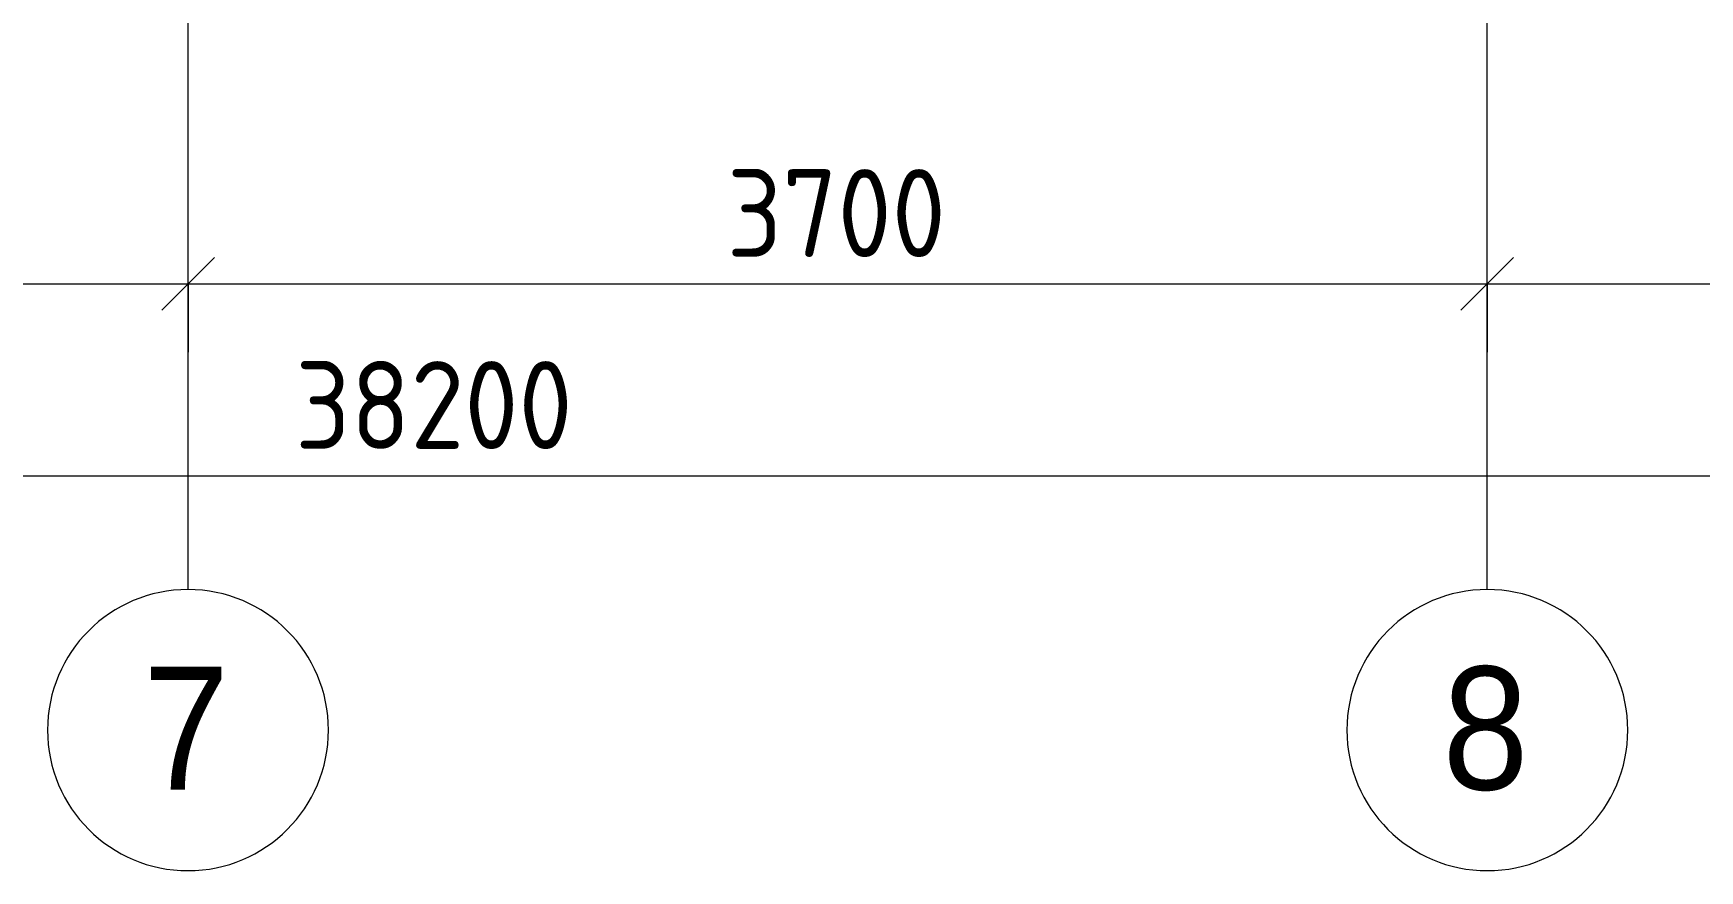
# Model space of a CAD drawing. Header units: millimetres. Extents: x -3238 to 193830, y -8553 to 29000.
# Drawn here: x 18070 to 22815, y -2706 to -324 of the extents above; entities that cross this region are included whole.
import ezdxf

# ---------------------------------------------------------------- set-up
doc = ezdxf.new("R2010")
doc.units = ezdxf.units.MM
for name, color, linetype, lineweight in [('A-ANNO-DIMS', 7, 'Continuous', 9), ('A-ANNO-DIMS-100', 7, 'Continuous', 9), ('Оси', 7, 'Continuous', 9), ('Оси-1', 7, 'Continuous', 20)]:
    doc.layers.add(name, color=color, linetype=linetype, lineweight=lineweight)
doc.styles.add('Arial', font='arial.ttf', dxfattribs={"width": 0.9, "height": 350})
doc.styles.add('ISOCPEUR', font='isocpeur.ttf', dxfattribs={"width": 0.9, "height": 250})
doc.dimstyles.new('ISO-2_5_0_9К_БОЛЬШОЙ', dxfattribs={"dimscale": 304.8, "dimtxt": 248.995294, "dimasz": 0.492126, "dimexe": 0.393701, "dimexo": 0.984252, "dimgap": 0, "dimtad": 1, "dimdec": 0, "dimrnd": 10, "dimzin": 0, "dimdsep": 46, "dimtxsty": 'ISOCPEUR', "dimblk1": 'OBLIQUE', "dimblk2": 'OBLIQUE', "dimsah": 1, "dimcen": 0.09, "dimdle": 0.393701, "dimazin": 0, "dimtfac": 1, "dimtdec": 4, "dimtix": 1, "dimtmove": 0, "dimatfit": 3, "dimfxl": 1, "dimtvp": 1, "dimtolj": 1, "dimtzin": 0, "dimarcsym": 2})

# ---------------------------------------------------------------- blocks, each defined once
blk = doc.blocks.new('Ось сетки - D8-29747960-План устройства полов 2 этажа в осях 1-12')
at = {"layer": 'Оси-1'}
for start, end in [(360, 180), (180, 360)]:
    blk.add_arc((0, 0), 4, start, end, dxfattribs=at)
blk = doc.blocks.new('DIMBLOCK6-План устройства полов 2 этажа в осях 1-12')
at = {"layer": 'A-ANNO-DIMS-100'}
for p, q in [((17010, -1230.7), (17010, -916.8)), ((18510, -1230.7), (18510, -916.8)), ((17010, -1036.8), (18510, -1036.8)), ((17010, -1036.8), (17010, -1230.7)), ((18510, -1036.8), (18510, -1230.7))]:
    blk.add_line(p, q, dxfattribs=at)
at = {"layer": 'A-ANNO-DIMS-100', "lineweight": 20}
for p, q in [((17010, -1036.8), (17085, -961.8)), ((18510, -1036.8), (18585, -961.8)), ((17010, -1036.8), (16935, -1111.8)), ((18510, -1036.8), (18435, -1111.8))]:
    blk.add_line(p, q, dxfattribs=at)
at = {"layer": 'A-ANNO-DIMS-100', "color": 0, "insert": (17465.5, -710.2), "char_height": 250, "width": 706.764, "attachment_point": 1, "line_spacing_factor": 1.149209, "style": 'ISOCPEUR'}
blk.add_mtext('1500', dxfattribs=at)
blk = doc.blocks.new('_Oblique')
at = {"color": 0, "linetype": 'ByBlock', "lineweight": -2}
blk.add_line((-0.5, -0.5), (0.5, 0.5), dxfattribs=at)
blk = doc.blocks.new('DIMBLOCK7-План устройства полов 2 этажа в осях 1-12')
at = {"layer": 'A-ANNO-DIMS-100'}
for p, q in [((18510, -1230.7), (18510, -916.8)), ((22210, -1230.7), (22210, -916.8)), ((18510, -1036.8), (22210, -1036.8)), ((18510, -1036.8), (18510, -1230.7)), ((22210, -1036.8), (22210, -1230.7))]:
    blk.add_line(p, q, dxfattribs=at)
at = {"layer": 'A-ANNO-DIMS-100', "lineweight": 20}
for p, q in [((18510, -1036.8), (18585, -961.8)), ((22210, -1036.8), (22285, -961.8)), ((18510, -1036.8), (18435, -1111.8)), ((22210, -1036.8), (22135, -1111.8))]:
    blk.add_line(p, q, dxfattribs=at)
at = {"layer": 'A-ANNO-DIMS-100', "color": 0, "insert": (20044, -710.2), "char_height": 250, "width": 758.478, "attachment_point": 1, "line_spacing_factor": 1.149209, "style": 'ISOCPEUR'}
blk.add_mtext('3700', dxfattribs=at)
blk = doc.blocks.new('DIMBLOCK8-План устройства полов 2 этажа в осях 1-12')
at = {"layer": 'A-ANNO-DIMS-100'}
for p, q in [((22210, -1230.7), (22210, -916.8)), ((25910, -1230.7), (25910, -916.8)), ((22210, -1036.8), (25910, -1036.8)), ((22210, -1036.8), (22210, -1230.7)), ((25910, -1036.8), (25910, -1230.7))]:
    blk.add_line(p, q, dxfattribs=at)
at = {"layer": 'A-ANNO-DIMS-100', "lineweight": 20}
for p, q in [((22210, -1036.8), (22285, -961.8)), ((25910, -1036.8), (25985, -961.8)), ((22210, -1036.8), (22135, -1111.8)), ((25910, -1036.8), (25835, -1111.8))]:
    blk.add_line(p, q, dxfattribs=at)
at = {"layer": 'A-ANNO-DIMS-100', "color": 0, "insert": (23744, -710.2), "char_height": 250, "width": 758.478, "attachment_point": 1, "line_spacing_factor": 1.149209, "style": 'ISOCPEUR'}
blk.add_mtext('3700', dxfattribs=at)
blk = doc.blocks.new('DIMBLOCK25-План устройства полов 2 этажа в осях 1-12')
at = {"layer": 'A-ANNO-DIMS-100'}
for p, q in [((110, -1777), (110, -1463.1)), ((38310, -1777), (38310, -1463.1)), ((-10, -1583.1), (38430, -1583.1)), ((110, -1583.1), (110, -1777)), ((38310, -1583.1), (38310, -1777))]:
    blk.add_line(p, q, dxfattribs=at)
at = {"layer": 'A-ANNO-DIMS-100', "lineweight": 20}
for p, q in [((110, -1583.1), (185, -1508.1)), ((38310, -1583.1), (38385, -1508.1)), ((110, -1583.1), (35, -1658.1)), ((38310, -1583.1), (38235, -1658.1))]:
    blk.add_line(p, q, dxfattribs=at)
at = {"layer": 'A-ANNO-DIMS-100', "color": 0, "insert": (18815, -1256.5), "char_height": 250, "width": 948.097, "attachment_point": 1, "line_spacing_factor": 1.149209, "style": 'ISOCPEUR'}
blk.add_mtext('38200', dxfattribs=at)

msp = doc.modelspace()

# ---------------------------------------------------------------- linework, layer by layer
at = {"layer": 'Оси'}
for p, q in [((18510, -1906.3), (18510, 593.7)), ((22210, -1906.3), (22210, 593.7))]:
    msp.add_line(p, q, dxfattribs=at)

# ---------------------------------------------------------------- block references
at = {"layer": 'Оси-1', "xscale": 99.99999999999993, "yscale": 99.99999999999993, "zscale": 99.99999999999993}
for p in [(18510, -2306.3), (22210, -2306.3)]:
    msp.add_blockref('Ось сетки - D8-29747960-План устройства полов 2 этажа в осях 1-12', p, dxfattribs=at)

# ---------------------------------------------------------------- texts
at = {"layer": 'Оси', "char_height": 350, "width": 303.038, "attachment_point": 1, "style": 'Arial'}
for s, insert in [('\\fArial|b0|i0|c204|p34|;\\W.9;7', (18382.5, -2125.6)), ('\\fArial|b0|i0|c204|p34|;\\W.9;8', (22082.5, -2125.6))]:
    msp.add_mtext(s, dxfattribs=dict(at, insert=insert))

# ---------------------------------------------------------------- dimensions: what is measured, and where the dimension line sits
at = {"layer": 'A-ANNO-DIMS'}
for base, p1, p2, override, picture, middle in [((18510, -1036.8), (17010, -930.7), (18510, -930.7), {"dimpost": '<>', "dimfxl": 1500}, 'DIMBLOCK6-План устройства полов 2 этажа в осях 1-12', (17760, -911.8)), ((22210, -1036.8), (18510, -930.7), (22210, -930.7), {"dimpost": '<>', "dimfxl": 3700}, 'DIMBLOCK7-План устройства полов 2 этажа в осях 1-12', (20360, -911.8)), ((25910, -1036.8), (22210, -930.7), (25910, -930.7), {"dimpost": '<>', "dimfxl": 3700}, 'DIMBLOCK8-План устройства полов 2 этажа в осях 1-12', (24060, -911.8)), ((38310, -1583.1), (110, -1477), (38310, -1477), {"dimpost": '<>', "dimfxl": 38199.999966}, 'DIMBLOCK25-План устройства полов 2 этажа в осях 1-12', (19210, -1458.1))]:
    dim = msp.add_linear_dim(base=base, p1=p1, p2=p2, dimstyle='ISO-2_5_0_9К_БОЛЬШОЙ', override=override, dxfattribs=at)
    dim.commit()
    dim.dimension.update_dxf_attribs({"geometry": picture, "text_midpoint": middle})

doc.saveas('drawing.dxf')
